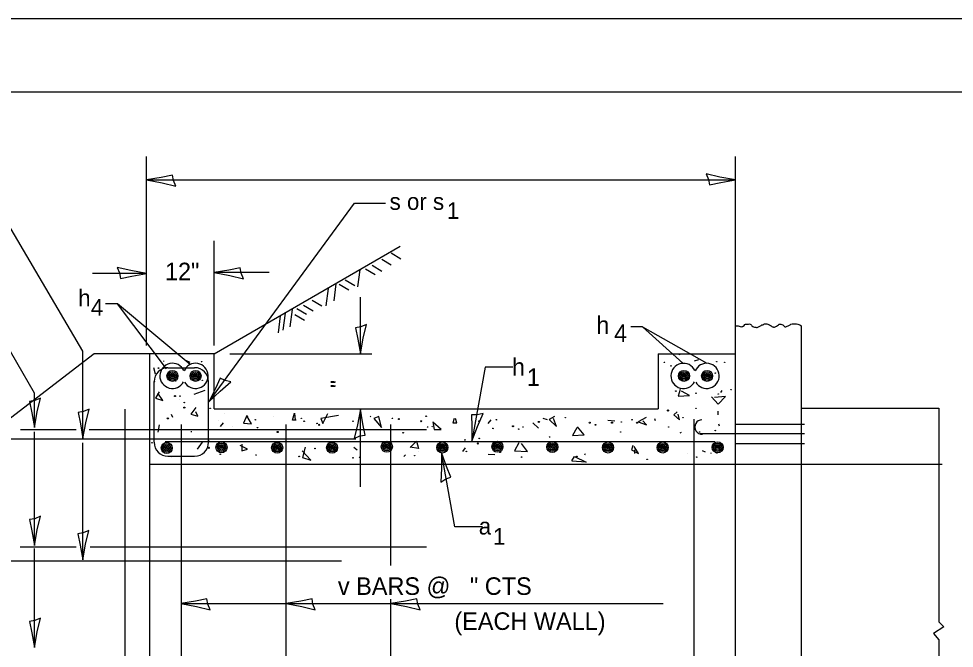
# Model space of a CAD drawing. Extents: x 2133490 to 2172050, y 2138301 to 2145980.
# Drawn here: x 2143442.6 to 2143762.6, y 2145459.3 to 2145674.5 of the extents above; entities that cross this region are included whole.
import ezdxf

# ---------------------------------------------------------------- set-up
doc = ezdxf.new("R2010")
doc.units = 0
for name, color, linetype in [('HS_Dimensions_and_Text', 7, 'Continuous'), ('HS_Pavement_Hidden', 7, 'Continuous'), ('ROW_Pr_Notes', 7, 'Continuous'), ('SH_General_Details', 7, 'Continuous'), ('SH_Printer_Plotting_Border', 7, 'Continuous')]:
    doc.layers.add(name, color=color, linetype=linetype)

msp = doc.modelspace()

# ---------------------------------------------------------------- linework, layer by layer
at = {"layer": 'HS_Dimensions_and_Text'}
for p, q in [((2143507.65, 2145543.5), (2143557.52, 2145611.46)), ((2143557.52, 2145611.46), (2143568.06, 2145611.46)), ((2143509.5, 2145562.78), (2143509.5, 2145598.58)), ((2143486.31, 2145587.4), (2143467.89, 2145587.4)), ((2143528.25, 2145587.7), (2143509.5, 2145587.7))]:
    msp.add_line(p, q, dxfattribs=at)
for points in [[(2143496.35, 2145617.27), (2143495.54, 2145619.19), (2143495.22, 2145621.03), (2143491.35, 2145620.23), (2143486.35, 2145619.36), (2143491.69, 2145618.39)], [(2143677.75, 2145621.45), (2143678.56, 2145619.53), (2143678.87, 2145617.69), (2143682.74, 2145618.49), (2143687.74, 2145619.36), (2143682.41, 2145620.33)], [(2143476.31, 2145589.49), (2143477.12, 2145587.57), (2143477.44, 2145585.73), (2143481.31, 2145586.53), (2143486.31, 2145587.4), (2143480.97, 2145588.37)], [(2143519.5, 2145585.61), (2143518.68, 2145587.53), (2143518.37, 2145589.37), (2143514.5, 2145588.56), (2143509.5, 2145587.7), (2143514.83, 2145586.73)], [(2143561.61, 2145569.95), (2143559.69, 2145569.14), (2143557.84, 2145568.82), (2143558.65, 2145564.95), (2143559.52, 2145559.95), (2143560.49, 2145565.29)], [(2143515.25, 2145550.32), (2143513.22, 2145550.8), (2143511.55, 2145551.64), (2143509.91, 2145548.04), (2143507.65, 2145543.5), (2143511.59, 2145547.23)], [(2143450.11, 2145544.79), (2143448.18, 2145543.97), (2143446.34, 2145543.66), (2143447.15, 2145539.79), (2143448.01, 2145534.79), (2143448.98, 2145540.12)], [(2143466.7, 2145541.02), (2143464.77, 2145540.21), (2143462.93, 2145539.89), (2143463.74, 2145536.02), (2143464.6, 2145531.02), (2143465.57, 2145536.36)], [(2143557.42, 2145531.05), (2143559.35, 2145531.87), (2143561.19, 2145532.18), (2143560.38, 2145536.05), (2143559.52, 2145541.05), (2143558.55, 2145535.72)], [(2143601.45, 2145539.53), (2143599.42, 2145539.07), (2143597.55, 2145539.09), (2143597.66, 2145535.13), (2143597.63, 2145530.06), (2143599.53, 2145535.14)], [(2143586.96, 2145516.03), (2143588.71, 2145517.17), (2143590.47, 2145517.8), (2143588.99, 2145521.47), (2143587.26, 2145526.24), (2143587.24, 2145520.82)], [(2143450.11, 2145504.4), (2143448.18, 2145503.58), (2143446.34, 2145503.27), (2143447.15, 2145499.4), (2143448.01, 2145494.4), (2143448.98, 2145499.73)], [(2143466.62, 2145499.59), (2143464.7, 2145498.78), (2143462.86, 2145498.46), (2143463.66, 2145494.59), (2143464.53, 2145489.59), (2143465.5, 2145494.93)], [(2143508.13, 2145472.49), (2143507.31, 2145474.41), (2143507, 2145476.25), (2143503.13, 2145475.45), (2143498.13, 2145474.58), (2143503.46, 2145473.61)], [(2143544.09, 2145472.49), (2143543.28, 2145474.41), (2143542.96, 2145476.25), (2143539.09, 2145475.45), (2143534.09, 2145474.58), (2143539.43, 2145473.61)], [(2143579.93, 2145472.49), (2143579.12, 2145474.41), (2143578.8, 2145476.25), (2143574.93, 2145475.45), (2143569.93, 2145474.58), (2143575.27, 2145473.61)], [(2143450.11, 2145469.56), (2143448.18, 2145468.75), (2143446.34, 2145468.43), (2143447.15, 2145464.56), (2143448.01, 2145459.56), (2143448.98, 2145464.9)]]:
    msp.add_lwpolyline(points, close=True, dxfattribs=at)
at = {"layer": 'HS_Pavement_Hidden'}
for p, q in [((2143656, 2145569.17), (2143651.99, 2145569.17)), ((2143669.72, 2145556.75), (2143656, 2145569.17)), ((2143656, 2145569.17), (2143677.98, 2145556.74)), ((2143687.75, 2145535.94), (2143711.4, 2145535.94)), ((2143711.4, 2145532.64), (2143687.75, 2145532.64)), ((2143687.75, 2145529.34), (2143711.4, 2145529.34)), ((2143687.74, 2145522.23), (2143734.89, 2145522.23)), ((2143734.89, 2145522.23), (2143758.47, 2145522.23))]:
    msp.add_line(p, q, dxfattribs=at)
for centre, radius in [((2143668.62, 2145559.72), 0.0943), ((2143505.18, 2145557.27), 0.0943), ((2143663.47, 2145557.02), 0.0943), ((2143681.38, 2145557.27), 0.0943), ((2143684.08, 2145557.02), 0.0943), ((2143490.46, 2145555.06), 0.0943), ((2143495.22, 2145552.4), 1.89), ((2143495.22, 2145552.4), 1.41), ((2143503.13, 2145552.4), 1.89), ((2143503.13, 2145552.4), 1.41), ((2143670.17, 2145552.4), 1.89), ((2143670.17, 2145552.4), 1.41), ((2143678.08, 2145552.4), 1.89), ((2143678.08, 2145552.4), 1.41), ((2143680.89, 2145553.34), 0.0943), ((2143488.99, 2145550.4), 0.0943), ((2143494.2, 2145552.74), 0.472), ((2143495.22, 2145552.4), 0.943), ((2143494.88, 2145552.74), 0.472), ((2143495.22, 2145552.4), 0.472), ((2143496.24, 2145552.06), 0.472), ((2143496.35, 2145550.64), 0.0943), ((2143502.11, 2145552.74), 0.472), ((2143503.13, 2145552.4), 0.943), ((2143502.79, 2145552.74), 0.472), ((2143503.13, 2145552.4), 0.472), ((2143504.16, 2145552.06), 0.472), ((2143505.43, 2145550.89), 0.0943), ((2143669.14, 2145552.74), 0.472), ((2143670.17, 2145552.4), 0.943), ((2143669.82, 2145552.74), 0.472), ((2143670.17, 2145552.4), 0.472), ((2143671.19, 2145552.06), 0.472), ((2143677.06, 2145552.74), 0.472), ((2143676.72, 2145552.61), 0.0943), ((2143678.08, 2145552.4), 0.943), ((2143677.74, 2145552.74), 0.472), ((2143678.08, 2145552.4), 0.472), ((2143679.1, 2145552.06), 0.472), ((2143667.39, 2145547.21), 0.0943), ((2143686.29, 2145547.7), 0.0943), ((2143496.1, 2145545.49), 0.189), ((2143497.82, 2145545.49), 0.0943), ((2143674.26, 2145546.47), 0.0943), ((2143681.87, 2145546.22), 0.0943), ((2143499.29, 2145541.56), 0.189), ((2143499.29, 2145543.28), 0.0943), ((2143508.13, 2145541.32), 0.0943), ((2143664.69, 2145540.58), 0.189), ((2143674.26, 2145541.32), 0.0943), ((2143493.65, 2145537.88), 0.189), ((2143523.59, 2145537.39), 0.0943), ((2143539.29, 2145537.88), 0.0943), ((2143570.46, 2145537.88), 0.0943), ((2143572.67, 2145537.64), 0.189), ((2143581.99, 2145538.62), 0.0943), ((2143606.04, 2145537.39), 0.0943), ((2143629.6, 2145538.13), 0.0943), ((2143652.42, 2145537.39), 0.0943), ((2143669.85, 2145538.13), 0.0943), ((2143524.32, 2145534.69), 0.0943), ((2143540.28, 2145536.9), 0.0943), ((2143544.69, 2145536.16), 0.0943), ((2143545.43, 2145535.67), 0.189), ((2143556.96, 2145536.9), 0.0943), ((2143580.28, 2145536.9), 0.189), ((2143582.48, 2145534.94), 0.0943), ((2143600.15, 2145536.9), 0.189), ((2143604.82, 2145534.45), 0.0943), ((2143611.69, 2145535.18), 0.189), ((2143613.65, 2145534.2), 0.0943), ((2143615.12, 2145534.94), 0.0943), ((2143620.52, 2145536.65), 0.189), ((2143637.94, 2145536.41), 0.189), ((2143639.91, 2145535.67), 0.0943), ((2143645.55, 2145536.41), 0.189), ((2143648.74, 2145536.65), 0.0943), ((2143654.14, 2145536.41), 0.189), ((2143664.94, 2145534.94), 0.0943), ((2143531.2, 2145533.22), 0.189), ((2143574.14, 2145532.97), 0.0943), ((2143600.15, 2145531.01), 0.0943), ((2143624.2, 2145531.5), 0.0943), ((2143648.5, 2145533.22), 0.0943), ((2143675.49, 2145533.22), 0.0943), ((2143680.89, 2145533.71), 0.0943), ((2143488.25, 2145529.54), 0.0943), ((2143493.29, 2145527.76), 1.89), ((2143492.26, 2145528.1), 0.472), ((2143493.29, 2145527.76), 1.41), ((2143493.29, 2145527.76), 0.943), ((2143492.95, 2145528.1), 0.472), ((2143493.29, 2145527.76), 0.472), ((2143494.31, 2145527.42), 0.472), ((2143507.64, 2145527.82), 0.189), ((2143507.88, 2145530.03), 0.0943), ((2143512, 2145528.01), 1.89), ((2143510.97, 2145528.35), 0.472), ((2143512, 2145528.01), 1.41), ((2143512, 2145528.01), 0.943), ((2143511.66, 2145528.35), 0.472), ((2143512, 2145528.01), 0.472), ((2143513.02, 2145527.67), 0.472), ((2143531.04, 2145527.84), 1.89), ((2143530.01, 2145528.18), 0.472), ((2143531.04, 2145527.84), 1.41), ((2143531.04, 2145527.84), 0.943), ((2143530.7, 2145528.18), 0.472), ((2143531.04, 2145527.84), 0.472), ((2143532.06, 2145527.5), 0.472), ((2143549.83, 2145527.84), 1.89), ((2143548.81, 2145528.18), 0.472), ((2143549.83, 2145527.84), 1.41), ((2143548.62, 2145529.78), 0.0943), ((2143549.83, 2145527.84), 0.943), ((2143549.49, 2145528.18), 0.472), ((2143549.83, 2145527.84), 0.472), ((2143550.85, 2145527.5), 0.472), ((2143568.54, 2145528.17), 1.89), ((2143567.52, 2145528.51), 0.472), ((2143568.54, 2145528.17), 1.41), ((2143568.54, 2145528.17), 0.943), ((2143568.2, 2145528.51), 0.472), ((2143568.54, 2145528.17), 0.472), ((2143569.56, 2145527.83), 0.472), ((2143587.5, 2145527.92), 1.89), ((2143586.47, 2145528.26), 0.472), ((2143587.5, 2145527.92), 1.41), ((2143587.5, 2145527.92), 0.943), ((2143587.15, 2145528.26), 0.472), ((2143587.5, 2145527.92), 0.472), ((2143587.88, 2145528.31), 0.189), ((2143588.52, 2145527.58), 0.472), ((2143595.25, 2145530.52), 0.0943), ((2143599.66, 2145529.29), 0.189), ((2143606.37, 2145528.17), 1.89), ((2143605.35, 2145528.51), 0.472), ((2143606.37, 2145528.17), 1.41), ((2143606.37, 2145528.17), 0.943), ((2143606.03, 2145528.51), 0.472), ((2143606.37, 2145528.17), 0.472), ((2143607.39, 2145527.83), 0.472), ((2143625.16, 2145528.09), 1.89), ((2143624.14, 2145528.43), 0.472), ((2143625.16, 2145528.09), 1.41), ((2143625.16, 2145528.09), 0.943), ((2143624.82, 2145528.43), 0.472), ((2143625.16, 2145528.09), 0.472), ((2143626.18, 2145527.75), 0.472), ((2143644.2, 2145527.92), 1.89), ((2143643.18, 2145528.26), 0.472), ((2143644.2, 2145527.92), 1.41), ((2143644.2, 2145527.92), 0.943), ((2143643.86, 2145528.26), 0.472), ((2143644.2, 2145527.92), 0.472), ((2143645.22, 2145527.58), 0.472), ((2143662.91, 2145527.92), 1.89), ((2143661.89, 2145528.26), 0.472), ((2143662.91, 2145527.92), 1.41), ((2143662.91, 2145527.92), 0.943), ((2143662.57, 2145528.26), 0.472), ((2143662.91, 2145527.92), 0.472), ((2143663.93, 2145527.58), 0.472), ((2143681.7, 2145528.01), 1.89), ((2143680.68, 2145528.35), 0.472), ((2143681.7, 2145528.01), 1.41), ((2143681.7, 2145528.01), 0.943), ((2143681.36, 2145528.35), 0.472), ((2143681.7, 2145528.01), 0.472), ((2143682.73, 2145527.67), 0.472), ((2143495.12, 2145524.88), 0.0943), ((2143511.56, 2145525.61), 0.0943), ((2143523.83, 2145525.37), 0.0943), ((2143538.56, 2145524.88), 0.0943), ((2143543.96, 2145527.58), 0.0943), ((2143578.07, 2145525.12), 0.0943), ((2143595.74, 2145526.59), 0.0943), ((2143607.27, 2145526.35), 0.189), ((2143614.63, 2145524.63), 0.0943), ((2143633.53, 2145524.88), 0.0943), ((2143674.51, 2145524.63), 0.0943), ((2143681.38, 2145526.1), 0.0943), ((2143556.96, 2145524.39), 0.0943), ((2143657.58, 2145523.89), 0.0943)]:
    msp.add_circle(centre, radius, dxfattribs=at)
for centre, start, end in [((2143495.22, 2145552.4), 24.9941, 332.0982), ((2143503.13, 2145552.4), 209.5562, 156.8179), ((2143669.99, 2145552.39), 24.9941, 332.0982), ((2143677.91, 2145552.39), 209.5562, 156.8179)]:
    msp.add_arc(centre, 4.3, start, end, dxfattribs=at)
msp.add_spline([(2143687.73, 2145569.53), (2143688.74, 2145569.46), (2143689.34, 2145569.25), (2143690.07, 2145569.25), (2143690.42, 2145569.42), (2143691.02, 2145569.93), (2143691.36, 2145570.11), (2143691.79, 2145570.02), (2143692.61, 2145570.19), (2143693.43, 2145569.46), (2143693.98, 2145569.16), (2143694.71, 2145569.03), (2143695.23, 2145568.99), (2143695.7, 2145569.16), (2143696.39, 2145569.55), (2143696.69, 2145569.76), (2143696.95, 2145569.81), (2143697.89, 2145570.24), (2143698.54, 2145570.15), (2143699.05, 2145569.98), (2143699.74, 2145569.59), (2143700.64, 2145569.12), (2143700.9, 2145569.08), (2143701.33, 2145569.12), (2143701.76, 2145569.42), (2143702.49, 2145569.89), (2143703.01, 2145570.11), (2143703.65, 2145569.98), (2143704.3, 2145569.55), (2143704.43, 2145569.38), (2143704.68, 2145569.2), (2143705.24, 2145569.29), (2143705.76, 2145569.51), (2143706.74, 2145570.02), (2143707.52, 2145570.24), (2143708.29, 2145570.19), (2143709.06, 2145570.11), (2143709.75, 2145569.81), (2143710.4, 2145569.42)], degree=3, dxfattribs=at)
at = {"layer": 'ROW_Pr_Notes'}
for p, q in [((2143486.35, 2145562.78), (2143486.35, 2145627.41)), ((2143687.74, 2145562.78), (2143687.74, 2145627.41)), ((2143486.35, 2145619.36), (2143687.74, 2145619.36)), ((2143464.6, 2145560.86), (2143435.74, 2145609.67)), ((2143509.5, 2145559.95), (2143573.13, 2145596.69)), ((2143566.78, 2145592.3), (2143570.08, 2145590.34)), ((2143570.08, 2145594.4), (2143573.39, 2145592.45)), ((2143559.27, 2145588.69), (2143558.52, 2145582.84)), ((2143561.22, 2145588.99), (2143564.53, 2145587.04)), ((2143563.48, 2145590.19), (2143566.78, 2145588.24)), ((2143548.46, 2145582.24), (2143547.71, 2145576.38)), ((2143551.16, 2145583.89), (2143550.41, 2145578.03)), ((2143552.22, 2145583.74), (2143555.52, 2145581.79)), ((2143554.32, 2145585.24), (2143557.62, 2145583.29)), ((2143559.52, 2145559.95), (2143559.52, 2145579.26)), ((2143476.38, 2145576.98), (2143472.37, 2145576.98)), ((2143501.28, 2145556.3), (2143476.38, 2145576.98)), ((2143493.17, 2145554.8), (2143476.38, 2145576.98)), ((2143540.05, 2145576.53), (2143543.36, 2145574.58)), ((2143543.06, 2145578.33), (2143546.36, 2145576.38)), ((2143532.09, 2145572.93), (2143531.34, 2145567.07)), ((2143533.75, 2145573.83), (2143532.99, 2145567.97)), ((2143536.15, 2145575.03), (2143535.4, 2145569.17)), ((2143537.05, 2145573.38), (2143540.35, 2145571.42)), ((2143537.8, 2145575.48), (2143541.1, 2145573.53)), ((2143687.74, 2145559.99), (2143687.74, 2145569.42)), ((2143710.4, 2145308.17), (2143710.4, 2145569.42)), ((2143448.01, 2145546.5), (2143435.84, 2145567.48)), ((2143468.41, 2145559.95), (2143355.43, 2145473.2)), ((2143464.6, 2145531.02), (2143464.6, 2145560.86)), ((2143509.5, 2145559.95), (2143468.41, 2145559.95)), ((2143509.5, 2145559.95), (2143486.35, 2145559.95)), ((2143487.45, 2145308.17), (2143487.45, 2145559.95)), ((2143509.5, 2145541.09), (2143509.5, 2145559.95)), ((2143514.8, 2145559.95), (2143563.44, 2145559.95)), ((2143661.3, 2145559.95), (2143687.74, 2145559.95)), ((2143661.3, 2145559.95), (2143661.3, 2145541.09)), ((2143687.74, 2145371.35), (2143687.74, 2145559.99)), ((2143492.18, 2145557.51), (2143492.18, 2145557.27)), ((2143501.26, 2145557.02), (2143500.03, 2145557.51)), ((2143673.77, 2145557.51), (2143675.25, 2145558)), ((2143488.73, 2145555.29), (2143489.28, 2145553.13)), ((2143493.7, 2145555.19), (2143502.82, 2145555.19)), ((2143665.67, 2145556.04), (2143665.67, 2145555.55)), ((2143488.98, 2145529.69), (2143488.98, 2145550.47)), ((2143507.54, 2145529.69), (2143507.54, 2145550.47)), ((2143490.7, 2145546.96), (2143489.48, 2145544.75)), ((2143502.61, 2145546.1), (2143506.39, 2145547.54)), ((2143668.87, 2145547.7), (2143668.13, 2145545.49)), ((2143672.06, 2145545.73), (2143669.36, 2145547.21)), ((2143683.1, 2145547.45), (2143682.61, 2145546.72)), ((2143448.01, 2145534.79), (2143448.01, 2145546.5)), ((2143489.48, 2145544.75), (2143491.93, 2145544.02)), ((2143491.93, 2145544.02), (2143490.21, 2145546.47)), ((2143497.57, 2145544.26), (2143497.57, 2145544.26)), ((2143668.13, 2145545.49), (2143672.06, 2145545.73)), ((2143679.55, 2145545.2), (2143681.89, 2145542.68)), ((2143684.41, 2145545.38), (2143680.63, 2145545.02)), ((2143681.89, 2145542.68), (2143684.41, 2145545.38)), ((2143479.06, 2145313.71), (2143479.06, 2145541.01)), ((2143503.22, 2145541.56), (2143501.5, 2145539.35)), ((2143509.5, 2145541.09), (2143661.3, 2145541.09)), ((2143559.52, 2145514.48), (2143559.52, 2145541.05)), ((2143710.14, 2145541.4), (2143757.29, 2145541.4)), ((2143757.29, 2145541.4), (2143757.29, 2145468.37)), ((2143495.4, 2145538.17), (2143494.86, 2145539.25)), ((2143501.5, 2145539.35), (2143503.96, 2145538.62)), ((2143503.96, 2145538.62), (2143503.22, 2145540.09)), ((2143513.04, 2145539.6), (2143513.04, 2145539.6)), ((2143520.63, 2145538.9), (2143519.55, 2145536.19)), ((2143522.25, 2145536.01), (2143520.63, 2145538.72)), ((2143520.64, 2145538.37), (2143521.14, 2145538.62)), ((2143529.72, 2145538.62), (2143529.72, 2145538.62)), ((2143536.3, 2145537.27), (2143537.02, 2145539.62)), ((2143537.02, 2145539.62), (2143537.2, 2145537.27)), ((2143552.06, 2145538.86), (2143545.92, 2145537.88)), ((2143545.92, 2145537.88), (2143546.66, 2145536.16)), ((2143546.66, 2145536.16), (2143548.37, 2145539.6)), ((2143562.85, 2145538.62), (2143563.1, 2145538.37)), ((2143565.85, 2145538.53), (2143564.05, 2145537.81)), ((2143564.05, 2145537.81), (2143566.75, 2145534.75)), ((2143566.75, 2145534.75), (2143565.85, 2145538.53)), ((2143591.56, 2145537.88), (2143591.07, 2145536.41)), ((2143592.54, 2145536.41), (2143592.05, 2145537.88)), ((2143604.08, 2145537.39), (2143603.1, 2145536.16)), ((2143623.46, 2145537.39), (2143621.99, 2145537.88)), ((2143625.85, 2145538.53), (2143624.05, 2145537.45)), ((2143624.05, 2145537.45), (2143626.57, 2145535.11)), ((2143626.57, 2145535.11), (2143625.49, 2145537.81)), ((2143657.2, 2145538.17), (2143654.5, 2145536.73)), ((2143660.03, 2145537.88), (2143660.28, 2145537.14)), ((2143667.88, 2145540.09), (2143666.66, 2145539.11)), ((2143666.66, 2145539.11), (2143668.62, 2145537.39)), ((2143668.62, 2145537.39), (2143668.13, 2145539.35)), ((2143673.61, 2145393.47), (2143673.61, 2145537.55)), ((2143681.87, 2145539.11), (2143681.87, 2145540.33)), ((2143490.7, 2145535.67), (2143490.21, 2145533.22)), ((2143498.27, 2145393.16), (2143498.27, 2145535.74)), ((2143510.9, 2145537.09), (2143510.9, 2145537.09)), ((2143511.62, 2145535.11), (2143512.7, 2145536.37)), ((2143515.74, 2145535.18), (2143515.74, 2145535.18)), ((2143519.55, 2145536.19), (2143522.25, 2145536.01)), ((2143534.1, 2145393.16), (2143534.1, 2145535.74)), ((2143537.56, 2145537.27), (2143536.3, 2145537.27)), ((2143537.09, 2145537.14), (2143537.09, 2145537.14)), ((2143569.93, 2145487.64), (2143569.93, 2145535.74)), ((2143583.96, 2145535.18), (2143584.2, 2145534.94)), ((2143584.23, 2145536.73), (2143584.77, 2145534.03)), ((2143587.11, 2145534.03), (2143584.23, 2145536.55)), ((2143591.07, 2145536.41), (2143592.54, 2145536.41)), ((2143620.45, 2145534.57), (2143618.46, 2145536.37)), ((2143633.53, 2145534.69), (2143632.05, 2145531.99)), ((2143635.98, 2145532.24), (2143633.77, 2145534.94)), ((2143646.53, 2145536.9), (2143644.08, 2145537.14)), ((2143654.5, 2145536.73), (2143657.38, 2145535.65)), ((2143657.38, 2145535.65), (2143656.12, 2145537.09)), ((2143682.36, 2145535.18), (2143682.12, 2145535.92)), ((2143443.21, 2145534.02), (2143462.28, 2145534.02)), ((2143448.01, 2145494.4), (2143448.01, 2145533.29)), ((2143466.78, 2145534.02), (2143582.12, 2145534.02)), ((2143501.75, 2145533.22), (2143501.75, 2145533.46)), ((2143584.77, 2145534.03), (2143587.11, 2145534.03)), ((2143632.05, 2145531.99), (2143635.98, 2145532.24)), ((2143668.87, 2145532.97), (2143669.36, 2145533.22)), ((2143687.75, 2145532.64), (2143675.73, 2145532.64)), ((2143558, 2145530.81), (2143439.75, 2145530.81)), ((2143464.53, 2145489.59), (2143464.53, 2145529.53)), ((2143680.69, 2145529.91), (2143492.72, 2145529.91)), ((2143505.43, 2145529.78), (2143503.71, 2145527.33)), ((2143505.43, 2145529.54), (2143505.43, 2145529.78)), ((2143520.89, 2145527.33), (2143518.44, 2145528.56)), ((2143518.93, 2145529.05), (2143518.93, 2145526.84)), ((2143540.63, 2145528.08), (2143539.73, 2145524.48)), ((2143557.21, 2145528.07), (2143558.43, 2145527.08)), ((2143576.48, 2145527.9), (2143578.65, 2145530.07)), ((2143579.37, 2145527.54), (2143576.48, 2145528.08)), ((2143578.65, 2145530.07), (2143579.37, 2145527.54)), ((2143594.51, 2145526.59), (2143595.49, 2145527.82)), ((2143613.65, 2145529.54), (2143612.18, 2145526.84)), ((2143616.6, 2145526.59), (2143614.63, 2145529.29)), ((2143652.67, 2145528.56), (2143652.18, 2145527.08)), ((2143654.63, 2145525.86), (2143653.16, 2145528.31)), ((2143493.7, 2145524.98), (2143502.82, 2145524.98)), ((2143518.93, 2145526.84), (2143520.89, 2145527.33)), ((2143542.61, 2145523.58), (2143539.55, 2145526.82)), ((2143540.28, 2145526.1), (2143540.52, 2145526.1)), ((2143559.17, 2145524.39), (2143559.42, 2145524.88)), ((2143574.39, 2145524.88), (2143574.88, 2145525.37)), ((2143579.29, 2145526.59), (2143579.29, 2145526.59)), ((2143605.49, 2145525.38), (2143603.15, 2145525.56)), ((2143612.18, 2145526.84), (2143616.6, 2145526.59)), ((2143631.8, 2145523.4), (2143632.7, 2145524.84)), ((2143632.7, 2145524.84), (2143636.66, 2145522.86)), ((2143636.23, 2145525.37), (2143636.47, 2145525.86)), ((2143652.18, 2145527.08), (2143654.63, 2145525.86)), ((2143653.41, 2145525.86), (2143653.41, 2145527.08)), ((2143671.32, 2145525.86), (2143671.32, 2145525.86)), ((2143677.56, 2145526.28), (2143676.48, 2145526.82)), ((2143679.42, 2145525.86), (2143679.42, 2145526.1)), ((2143487.45, 2145522.23), (2143687.74, 2145522.23)), ((2143539.73, 2145524.48), (2143542.61, 2145523.58)), ((2143636.66, 2145522.86), (2143631.8, 2145523.22)), ((2143443.11, 2145493.94), (2143462.28, 2145493.94)), ((2143448.01, 2145459.56), (2143448.01, 2145493.35)), ((2143467.08, 2145493.94), (2143582.12, 2145493.94)), ((2143401.89, 2145489.23), (2143553, 2145489.23)), ((2143498.13, 2145474.58), (2143534.09, 2145474.58)), ((2143534.09, 2145474.58), (2143570.57, 2145474.58)), ((2143569.93, 2145393.16), (2143569.93, 2145476.09)), ((2143569.93, 2145474.58), (2143660.84, 2145474.58)), ((2143660.84, 2145474.58), (2143663.09, 2145474.58)), ((2143757.29, 2145468.37), (2143759, 2145466.61)), ((2143759, 2145466.61), (2143755.56, 2145464.38)), ((2143755.56, 2145464.38), (2143757.29, 2145462.19)), ((2143757.29, 2145462.19), (2143757.29, 2145389.9))]:
    msp.add_line(p, q, dxfattribs=at)
for points in [[(2143611.6, 2145555.43), (2143602.17, 2145555.43), (2143597.63, 2145530.06)], [(2143601.22, 2145500.86), (2143591.79, 2145500.86), (2143587.26, 2145526.24)]]:
    msp.add_lwpolyline(points, dxfattribs=at)
for centre, radius, start, end in [((2143493.7, 2145550.47), 4.72, 90, 180), ((2143502.82, 2145550.47), 4.72, 0, 90), ((2143676.36, 2145534.94), 2.48, 91.2091, 272.0621), ((2143493.7, 2145529.69), 4.72, 180, 270), ((2143502.82, 2145529.69), 4.72, 270, 360)]:
    msp.add_arc(centre, radius, start, end, dxfattribs=at)
at = {"layer": 'SH_General_Details'}
msp.add_line((2144850.12, 2145674.46), (2143150.12, 2145674.46), dxfattribs=at)
msp.add_lwpolyline([(2143250.12, 2145649.46), (2144825.12, 2145649.46), (2144825.12, 2144599.46), (2143250.12, 2144599.46)], close=True, dxfattribs=at)
at = {"layer": 'SH_Printer_Plotting_Border'}
msp.add_lwpolyline([(2143150.12, 2144574.46), (2144850.12, 2144574.46), (2144850.12, 2145674.46), (2143150.12, 2145674.46)], close=True, dxfattribs=at)

# ---------------------------------------------------------------- texts
at = {"layer": 'HS_Dimensions_and_Text'}
for s, p in [('12"', (2143492.66, 2145585.08)), ('      v BARS @   " CTS', (2143538.44, 2145477.55))]:
    msp.add_text(s, height=6, dxfattribs=at).set_placement(p)
at = {"layer": 'ROW_Pr_Notes'}
for s, height, p in [('s or s', 5.7, (2143569.5, 2145609.13)), ('1', 5.7, (2143589.08, 2145606.03)), ('h ', 5.7, (2143462.99, 2145576.18)), ('4', 5.7, (2143467.3, 2145572.93)), ('h ', 6, (2143640.17, 2145566.73)), ('4', 6, (2143646.26, 2145563.97)), (' h ', 6, (2143609.08, 2145552.43)), ('1', 6, (2143616.45, 2145548.97)), (' a ', 5.7, (2143597.87, 2145498.18)), ('1', 5.7, (2143604.84, 2145494.66)), ('(EACH WALL)', 6, (2143591.64, 2145465.58))]:
    msp.add_text(s, height=height, dxfattribs=at).set_placement(p)
msp.add_text('  "', height=5.7, rotation=90, dxfattribs=at).set_placement((2143554.99, 2145544.03))

doc.saveas('drawing.dxf')
